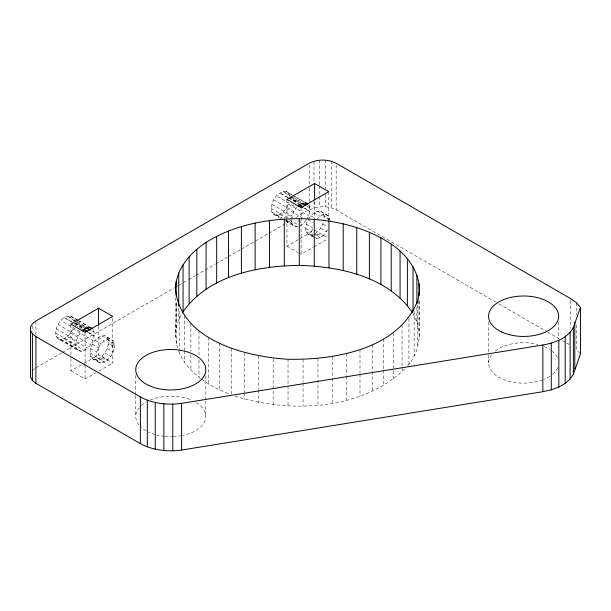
<?xml version="1.0" encoding="UTF-8"?>
<svg xmlns="http://www.w3.org/2000/svg" width="611" height="611" viewBox="0 0 611 611"><rect width="100%" height="100%" fill="white"/><g stroke="black" fill="none" stroke-linecap="round" stroke-linejoin="round"><path stroke-width="0.46" stroke-dasharray="3.06 2.29" d="M114.417 347.72L114.417 343.787L113.188 340.831L104.825 335.745C95.14 335.5 88.366 347.606 90.596 356.366L92.391 358.672L98.455 362.178L101.174 362.98C108.498 361.857 113.012 354.472 114.417 347.72L108.346 344.214L108.346 340.281L107.116 337.325L104.825 335.745M177.549 348.033C173.264 332.651 177.946 316.315 176.197 300.551M93.269 329.894C96.591 338.387 89.848 349.66 80.958 351.302L78.239 350.5L58.014 338.83L56.227 336.516C53.997 327.756 60.764 315.65 70.448 315.902L77.727 320.103M78.239 350.5L76.444 348.194C74.733 342.488 77.437 336.577 80.958 332.147L60.733 320.47M98.455 362.178L96.66 359.864C94.438 351.104 101.205 338.998 110.889 339.25M280.976 218.509L273.697 214.308L271.903 211.994C269.68 203.234 276.447 191.128 286.131 191.38L291.791 194.649M291.623 219.318L292.127 215.943L293.914 211.559L296.633 207.625L276.416 195.948M313.382 237.213L308.074 234.15L306.279 231.844L305.653 228.338L306.279 224.115L308.074 219.731L313.382 222.794M313.244 236.503L312.343 235.342L311.717 231.844L313.061 225.864M407.697 365.592C424.042 348.026 418.535 322.532 419.207 300.895M58.014 338.83L60.733 339.632C67.065 338.723 71.495 332.781 73.236 327M92.391 358.672L95.11 359.474C102.488 358.512 106.91 350.882 108.346 344.214L114.57 345.666L108.346 340.281L114.417 343.787M273.697 214.308L276.416 215.11C282.748 214.201 287.17 208.259 288.919 202.478M306.737 219.425C309.395 215.133 311.373 209.352 308.647 204.632M327.717 229.69L323.525 235.319L314.917 233.692C319.774 230.576 322.921 225.291 324.029 219.693M176.197 328.191L178.725 319.645L181.757 313.833M308.524 219.074C311.037 214.935 315.215 210.497 320.508 211.223L328.863 216.309L330.253 221.136M299.909 225.963L303.3 223.641L306.348 220.128M235.136 396.157C289.813 413.487 361.147 410.523 404.558 369.09M316.857 219.296L320.133 216.325L323.525 214.736L326.572 214.728M32.391 370.526L35.201 368.296M323.525 235.319L320.133 237.641L316.857 238.458L314.138 237.656M35.896 367.738L61.497 352.959M62.322 352.478L174.616 287.651M175.441 287.17L177.923 285.742M178.748 285.268L187.829 280.021M188.654 279.54L195.26 275.729M196.085 275.255L204.341 270.49M205.166 270.009L215.08 264.288M215.904 263.815L227.46 257.139M228.285 256.658L240.673 249.509M241.498 249.036L267.924 233.776M268.748 233.303L291.867 219.952M295.999 217.569C307.249 209.26 322.715 202.554 336.165 209.94L495.567 301.971M70.929 358.466L70.929 370.862L83.127 363.82M83.936 363.354L98.562 354.907L112.722 363.079L112.722 316.376M286.949 218.501L286.949 246.141L299.138 239.1M299.955 238.634L312.962 231.126M70.929 370.862L85.082 379.034L95.652 372.931M98.906 371.053L112.722 363.079M298.741 252.954L301.101 254.313L313.298 247.272M314.107 246.806L327.924 238.825M285.833 221.312L293.914 225.978L296.633 226.78L299.092 226.169M308.074 234.15L310.793 234.952L314.069 234.135L320.133 237.641L315.666 234.25M201.943 379.362L208.58 383.983L219.517 389.917L229.041 393.935M300.681 203.096L289.813 197.788L298.305 203.6M307.371 206.365L309.876 207.587L306.638 205.724M75.802 323.127L84.165 327.213M91.688 330.887L94.193 332.109L91.772 330.711M288.125 197.437L279.693 192.977L287.781 197.651M288.965 197.88L299.077 203.226M71.594 321.508L64.01 317.506L73.717 323.104M74.97 323.295L85.082 328.634L76.627 322.547M498.866 303.881L546.769 331.536M547.593 332.01L559.157 338.685M562.464 340.594L565.763 342.504M566.588 342.977L569.07 344.405M295.029 196.513L303.927 201.653M286.131 191.38L291.661 194.825M292.47 195.291L303.797 201.829M320.508 211.223L328.863 216.309M290.362 195.589L283.084 191.388L290.004 196.368M293.601 197.452L302.491 202.592M317.46 211.23L323.525 214.736M291.271 196.849L300.979 202.455M330.093 219.265L324.029 215.759L322.799 212.804M288.591 198.117L298.29 203.723M314.069 212.827L320.133 216.325M303.407 207.786L309.876 211.521L303.705 207.297M310.793 215.79L315.337 218.417M288.423 204.227L308.647 215.897M322.799 224.069L327.351 226.696M273.697 199.889L293.914 211.559M286.131 208.458L302.308 217.799M320.508 228.3L326.572 231.806M271.903 204.265L292.127 215.943M306.279 224.115L312.343 227.613M283.084 211.971L292.791 217.577M298.451 220.846L303.3 223.641M314.581 230.187L327.954 237.908M271.276 208.496L287.453 217.829M305.653 228.338L311.717 231.844M279.693 214.293L285.352 217.562M289.4 219.891L297.488 224.565M271.903 211.994L282.419 218.066M285.658 219.937L292.127 223.672L293.914 225.978M306.279 231.844L312.343 235.342M276.416 215.11L282.076 218.379M285.314 220.243L296.633 226.78M310.793 234.952L313.061 236.266M313.825 236.701L316.857 238.458M286.949 246.141L297.962 252.496M78.536 320.569L89.863 327.106M70.448 315.902L77.597 320.286M78.407 320.752L88.114 326.35M107.116 337.325L113.188 340.831M76.299 321.042L67.401 315.91L75.856 321.997M77.108 321.508L87.625 327.58M101.777 335.752L107.841 339.258M76.398 321.837L73.977 320.439L72.747 317.483M77.207 322.31L85.296 326.977M74.527 323.57L82.615 328.244M98.386 337.348L104.45 340.854M74.786 324.838L81.255 328.573M87.724 332.308L94.193 336.042L88.794 332.346M95.11 340.319L101.174 343.817M72.747 328.749L92.964 340.426M107.116 348.598L113.188 352.096M58.014 324.41L78.239 336.081M92.391 344.253L98.455 347.758M70.448 332.98L90.672 344.657M104.825 352.822L110.889 356.328M56.227 328.787L76.444 340.464M90.596 348.637L96.66 352.135M67.401 336.493L87.625 348.171M101.777 356.335L107.841 359.841L99.242 358.214L104.45 362.163L98.386 358.657M55.601 333.018L75.817 344.688M89.97 352.86L96.042 356.366M64.01 338.815L84.234 350.485M56.227 336.516L76.444 348.194M90.596 356.366L96.66 359.864M60.733 339.632L80.958 351.302M95.11 359.474L101.174 362.98M74.901 322.845L83.394 328.649M178.748 351.432C183.025 362.651 191.663 371.801 201.202 378.851M290.775 196.918L299.23 203.005M328.871 219.945L324.029 215.759L324.029 218.906M579.87 353.357L576.372 349.393L576.372 322.715M413.021 313.39L416.901 321.76L418.978 330.345L419.207 339.013M288.423 192.961L289.66 195.917M291.5 220.166L292.127 223.672M576.372 302.697L576.372 315.085M570.72 300.574L570.72 328.206M558.653 321.944L558.653 339.097M488.594 321.944L488.594 354.342M488.594 355.297L488.594 362.919M418.978 300.803L418.978 330.345M417.596 304.744L417.596 347.628M416.901 307.47L416.901 321.76M414.159 311.274L414.159 356.068M408.95 318.453L408.95 364.194M402.053 325.197L402.053 366.172M402.053 367.127L402.053 371.893M393.568 333.3L393.568 379.041M383.624 338.838L383.624 369.334M383.624 370.289L383.624 385.533M372.382 344.581L372.382 391.277M359.994 349.477L359.994 373.306M359.994 374.253L359.994 396.172M346.658 353.464L346.658 375.375M346.658 376.33L346.658 400.159M336.165 165.153L336.165 209.94M332.583 356.465L332.583 377.43M332.583 378.385L332.583 403.161M331.345 161.22L331.345 207.916M328.741 191.663L328.741 220.25M325.671 160.158L325.671 188.746M325.671 194.466L325.671 206.854M319.706 160.158L319.706 184.934M319.706 185.889L319.706 195.421M319.706 196.375L319.706 206.854M317.964 358.451L317.964 405.146M314.581 201.599L314.581 218.753M314.031 161.22L314.031 182.185M314.031 201.248L314.031 207.916M309.204 165.153L309.204 187.073M309.204 188.028L309.204 203.272M309.204 204.227L309.204 209.94M303.041 359.383L303.041 382.257M303.041 383.212L303.041 406.078M301.101 207.618L301.101 254.313M288.033 359.253L288.033 405.948M286.949 199.446L286.949 217.554M273.163 359.008L273.163 404.749M258.667 355.808L258.667 389.161M258.667 390.116L258.667 402.504M244.751 352.555L244.751 391.628M244.751 392.583L244.751 399.25M231.638 348.339L231.638 394.08M219.517 343.222L219.517 389.917M208.58 337.287L208.58 383.983M205.808 375.444L205.808 400.22M205.808 401.175L205.808 416.427M198.995 330.62L198.995 356.35M198.995 360.162L198.995 377.315M190.892 323.318L190.892 350.958M190.892 354.77L190.892 370.014M184.407 315.505L184.407 349.813M184.407 350.76L184.407 362.201M179.642 311.098L179.642 353.983M178.725 308.211L178.725 319.645M176.655 303.552L176.655 345.49M175.502 297.771L175.502 336.844M135.749 375.444L135.749 394.507M135.749 395.462L135.749 416.427M98.562 326.312L98.562 354.907M85.082 332.331L85.082 363.782M85.082 364.736L85.082 379.034M70.929 325.113L70.929 357.519M35.896 321.042L35.896 335.332M32.391 325.732L32.391 331.452M196.314 402.58A35.033 20.224 0 0 1 182.475 435.49M181.604 435.658A35.033 20.224 0 0 1 174.441 436.537M173.532 436.59A35.033 20.224 0 0 1 165.298 436.399M164.397 436.307A35.033 20.224 0 0 1 156.531 434.902M154.881 434.444A35.033 20.224 0 0 1 148.45 432.008M146.014 430.724A35.033 20.224 0 0 1 141.202 427.265M138.972 424.889A35.033 20.224 0 0 1 138.972 407.957M141.202 405.589A35.033 20.224 0 0 1 146.014 402.122M150.191 400.06A35.033 20.224 0 0 1 191.373 400.06M557.683 367.639A35.033 20.224 0 0 1 551.962 374.803M549.9 376.292A35.033 20.224 0 0 1 544.21 379.278M542.698 379.882A35.033 20.224 0 0 1 500.699 378.209A35.033 20.224 0 0 1 491.809 354.449M495.284 351.035A35.033 20.224 0 0 1 537.871 344.444M544.21 346.559A35.033 20.224 0 0 1 549.9 349.545M551.962 351.035A35.033 20.224 0 0 1 557.683 358.199"/><path stroke-width="0.92" d="M175.502 292.058C174.387 271.009 189.265 253.252 206.052 242.445C233.723 225.039 266.969 218.707 299.291 218.677C331.322 219.288 364.255 226.055 391.216 244.095C407.972 255.337 421.498 274.148 419.207 295.174M417.596 302.842L419.207 292.318M573.37 374.207L573.37 327.511L580.45 307.325L576.372 302.697L570.72 298.664L336.165 163.244C327.847 159.013 317.529 159.013 309.204 163.244L35.896 321.042L32.391 323.822L30.55 327.099L30.55 377.239L32.391 380.516L35.896 383.303L140.37 443.617C152.887 450.406 167.635 451.926 181.597 450.055L542.858 391.689L551.267 389.849L558.828 387.046L565.206 383.387L570.124 379.041L573.37 374.207L580.45 354.021L580.45 307.325M417.596 300.933C398.135 349.439 334.248 360.2 288.033 359.253C245.614 356.61 181.627 340.77 175.502 290.149M182.185 313.008C207.442 275.691 257.017 265.93 299.291 265.373C340.335 266.595 387.817 276.684 412.509 312.664M30.55 330.543L32.391 333.82L35.896 336.608L140.37 396.921C152.887 403.711 167.635 405.23 181.597 403.359L542.858 344.994C554.498 342.947 567.352 338.479 573.37 327.511M82.264 330.956C84.364 328.588 87.465 327.068 90.672 327.572L92.2 328.626M297.947 206.434C300.047 204.066 303.148 202.547 306.348 203.051L307.883 204.105M98.562 308.211L70.929 324.158L85.082 332.331L112.722 316.376L98.562 308.211L98.562 325.365M314.581 183.491L286.949 199.446L301.101 207.618L328.741 191.663L314.581 183.491L314.581 199.69M301.513 203.509L305.699 205.548M84.998 327.618L90.016 330.07M305.408 202.768L307.837 204.166M302.598 203.387L305.828 205.258M298.55 204.983L302.598 207.32M89.733 327.29L92.154 328.687M86.915 327.908L90.153 329.78M82.875 329.505L86.915 331.842M299.077 204.127L302.934 206.77M84.165 329.176L87.251 331.292M574.798 322.387L574.798 369.082M570.124 332.346L570.124 379.041M565.206 336.692L565.206 383.387M558.828 340.35L558.828 387.046M551.267 343.153L551.267 389.849M542.858 344.994L542.858 391.689M418.978 283.649L418.978 295.082M416.901 275.065L416.901 303.659M413.021 266.694L413.021 311.488M407.377 258.659L407.377 305.355M400.075 251.09L400.075 297.786M391.216 244.095L391.216 290.79M380.928 237.778L380.928 284.474M369.38 232.241L369.38 278.937M356.74 227.567L356.74 274.263M343.206 223.825L343.206 270.52M328.97 221.067L328.97 267.763M314.26 219.349L314.26 266.045M299.291 218.677L299.291 265.373M284.291 219.082L284.291 265.777M269.497 220.54L269.497 267.236M255.123 223.038L255.123 269.734M241.391 226.544L241.391 273.239M228.506 230.989L228.506 277.684M216.668 236.32L216.668 283.015M206.052 242.445L206.052 289.14M196.826 249.28L196.826 295.976M189.12 256.719L189.12 303.415M183.056 264.647L183.056 311.343M181.597 403.359L181.597 450.055M178.725 272.949L178.725 306.302M176.197 281.488L176.197 295.785M172.776 404.146L172.776 450.842M163.863 403.856L163.863 450.551M155.247 402.512L155.247 449.207M147.304 400.167L147.304 446.862M140.37 396.921L140.37 443.617M35.896 336.608L35.896 383.303M32.391 333.82L32.391 380.516M148.733 385.442A35.033 20.224 0 0 0 205.38 372.893A35.033 20.224 0 0 0 158.226 350.844A35.033 20.224 0 0 0 148.733 385.442M501.578 331.941A35.033 20.224 0 0 0 558.217 319.385A35.033 20.224 0 0 0 511.071 297.343A35.033 20.224 0 0 0 501.578 331.941"/></g></svg>
